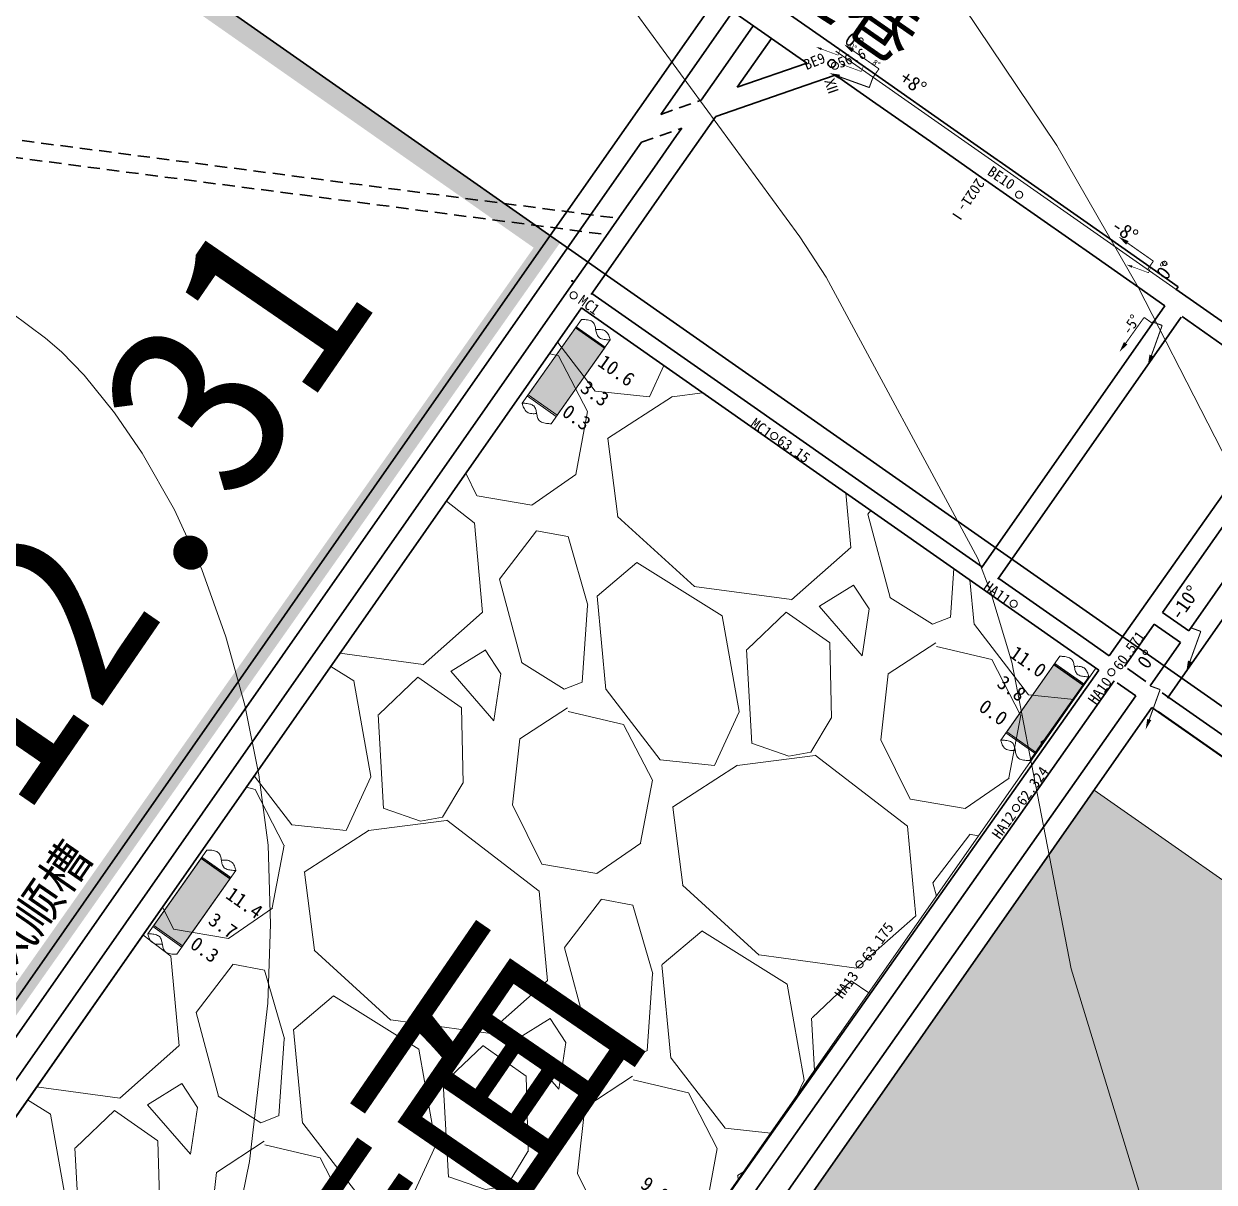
# Model space of a CAD drawing. Header units: inches. Extents: x 36473197 to 36486087, y 3899343 to 3911260.
# Drawn here: x 36481264.8 to 36481601.5, y 3905027.5 to 3905355 of the extents above; entities that cross this region are included whole.
import ezdxf

# ---------------------------------------------------------------- set-up
doc = ezdxf.new("R2010")
doc.units = ezdxf.units.IN
doc.header["$MEASUREMENT"] = 0
doc.linetypes.add('虚线', pattern=[0.0045, 0.00175, -0.001, 0.00175])
doc.layers.get('0').update_dxf_attribs({"lineweight": 0})
doc.layers.get('Defpoints').update_dxf_attribs({"lineweight": 0})
doc.layers.add('0，2022年3季度接续', color=3, linetype='Continuous')
for name, color, linetype, lineweight in [('4煤底板等值线', 7, 'Continuous', 0), ('四盘区辅运巷', 7, 'Continuous', 0), ('导线点', 7, 'Continuous', 0), ('小柱状', 7, 'Continuous', 0), ('巷道', 7, 'Continuous', 0), ('巷道掘进尺', 7, 'Continuous', 0), ('巷道注记', 7, 'Continuous', 0), ('西区开拓设计', 7, 'Continuous', 0), ('边坡点数字', 7, 'Continuous', 0), ('采掘图', 7, 'Continuous', 0), ('采空区', 7, 'Continuous', 0)]:
    doc.layers.add(name, color=color, linetype=linetype, lineweight=lineweight)
for name, color, linetype, lineweight, true_color in [('保护煤柱', 7, 'Continuous', 0, 0xff0042), ('变坡点', 1, 'Continuous', 0, 0xff0000), ('巷道1', 7, 'Continuous', 0, 0x2d2d2d)]:
    doc.layers.add(name, color=color, linetype=linetype, lineweight=lineweight, true_color=true_color)
doc.styles.add('仿宋', font='simfang.ttf')
doc.styles.add('宋体', font='SIMSUN.TTC')
doc.styles.add('长等线体', font='simfang.ttf')
doc.styles.add('黑体', font='simhei.ttf')
doc.linetypes.add('保护煤柱', pattern='A,0.0195,-0.001,[6,西北矿业高家堡煤矿2022年采掘接续图(2022.8.14).shx,S=1.01575e-06,R=0,X=0,Y=0],0.0195', length=0.04)
doc.dimstyles.get("Standard").update_dxf_attribs({"dimtxt": 30, "dimasz": 20, "dimexe": 0.18, "dimexo": 0.0625, "dimgap": 0.09, "dimtad": 1, "dimdec": 0, "dimzin": 0, "dimdsep": 46, "dimtxsty": '仿宋', "dimcen": 0.09, "dimclrd": 150, "dimclre": 150, "dimadec": 0, "dimazin": 0, "dimtfac": 1, "dimtdec": 0, "dimtofl": 0, "dimtmove": 0, "dimatfit": 3, "dimfxl": 1, "dimtolj": 1, "dimtzin": 0, "dimlwd": 0, "dimarcsym": 0})

# ---------------------------------------------------------------- blocks, each defined once
blk = doc.blocks.new('变坡点1_1_1_1')
for points in [[(-3.56, -8.61), (-4.75, -8.45)], [(-4.75, -8.45), (-4.55, -11.5), (-3.56, -8.61)]]:
    blk.add_hatch(color=0).paths.add_polyline_path(points, flags=17)
at = {"color": 0, "const_width": 0.3}
for points in [[(-4.16, -8.53), (-2.97, 0.39)], [(-2.97, 0.39), (0, 0)]]:
    blk.add_lwpolyline(points, dxfattribs=at)
blk = doc.blocks.new('临时经纬仪导线点')
at = {"color": 0, "const_width": 0.3}
blk.add_lwpolyline([(1, 0), (0.97, 0.26), (0.87, 0.5), (0.71, 0.71), (0.5, 0.87), (0.26, 0.97), (0, 1), (-0.26, 0.97), (-0.5, 0.87), (-0.71, 0.71), (-0.87, 0.5), (-0.97, 0.26), (-1, 0), (-0.97, -0.26), (-0.87, -0.5), (-0.71, -0.71), (-0.5, -0.87), (-0.26, -0.97), (0, -1), (0.26, -0.97), (0.5, -0.87), (0.71, -0.71), (0.87, -0.5), (0.97, -0.26), (1, 0)], dxfattribs=at)
blk = doc.blocks.new('*D204')
at = {"layer": 'Defpoints', "color": 0, "transparency": 16777216}
for p in [(36476925.52, 3911082.36), (36486060.15, 3904950.04), (36485936.09, 3904772.87)]:
    blk.add_point(p, dxfattribs=at)
at = {"layer": '四盘区辅运巷', "color": 150, "lineweight": -2, "transparency": 16777216}
for p, q in [((36476925.55, 3911082.41), (36477049.68, 3911259.68)), ((36485936.12, 3904772.92), (36486060.25, 3904950.19))]:
    blk.add_line(p, q, dxfattribs=at)
at = {"layer": '四盘区辅运巷', "color": 150, "lineweight": 0, "transparency": 16777216}
blk.add_line((36477065.96, 3911248.06), (36486043.76, 3904961.51), dxfattribs=at)
at = {"layer": '四盘区辅运巷', "color": 150, "transparency": 16777216}
for points in [[(36477067.87, 3911250.79), (36477064.05, 3911245.33), (36477049.58, 3911259.53)], [(36486045.68, 3904964.24), (36486041.85, 3904958.78), (36486060.15, 3904950.04)]]:
    blk.add_solid(points, dxfattribs=at)
at = {"layer": '四盘区辅运巷', "color": 0, "transparency": 16777216, "insert": (36481563.62, 3908117.29), "char_height": 30, "attachment_point": 5, "rotation": 324.9991, "style": '仿宋'}
blk.add_mtext('\\A1;1100', dxfattribs=at)

msp = doc.modelspace()

# ---------------------------------------------------------------- hatches: boundary and pattern name
at = {"layer": '小柱状'}
for points in [[(36481407.49, 3905250.05), (36481415.66, 3905244.28), (36481429.04, 3905263.24), (36481420.86, 3905269.01)], [(36481542.85, 3905154.82), (36481551.02, 3905149.06), (36481564.39, 3905168.01), (36481556.22, 3905173.78)], [(36481301.59, 3905100.06), (36481309.76, 3905094.3), (36481323.13, 3905113.26), (36481314.96, 3905119.02)]]:
    msp.add_hatch(color=7, dxfattribs=at).paths.add_polyline_path(points, flags=17)
at = {"layer": '小柱状', "lineweight": 0}
h = msp.add_hatch(dxfattribs=at)
h.set_pattern_fill('泥岩_1_1', color=256, scale=133.333333, angle=-35, style=0, pattern_type=2)
h.set_pattern_definition([(145, (36481420.6936, 3905263.119), (-0.45886, -0.65532), [0.266667, -0.533333]), (325, (36481421.0323, 3905263.3702), (0.45886, 0.65532), [0.266667, -0.533333]), (325, (36481420.5353, 3905263.474), (0.45886, 0.65532), []), (325, (36481420.30585, 3905263.1464), (0.45886, 0.65532), [])])
h.paths.add_polyline_path([(36481420.86, 3905269.01), (36481429.04, 3905263.24), (36481429.27, 3905263.57), (36481421.09, 3905269.33)], flags=17)
h = msp.add_hatch(dxfattribs=at)
h.set_pattern_fill('泥岩_1_1', color=256, scale=133.333333, angle=-35, style=0, pattern_type=2)
h.set_pattern_definition([(145, (36481556.0496, 3905167.8891), (-0.45886, -0.65532), [0.266667, -0.533333]), (325, (36481556.3882, 3905168.1403), (0.45886, 0.65532), [0.266667, -0.533333]), (325, (36481555.8912, 3905168.2441), (0.45886, 0.65532), []), (325, (36481555.6618, 3905167.9165), (0.45886, 0.65532), [])])
h.paths.add_polyline_path([(36481556.22, 3905173.78), (36481564.39, 3905168.01), (36481564.62, 3905168.34), (36481556.45, 3905174.1)], flags=17)
h = msp.add_hatch(dxfattribs=at)
h.set_pattern_fill('泥岩_1_1', color=256, scale=133.333333, angle=-35, style=0, pattern_type=2)
h.set_pattern_definition([(145, (36481314.7881, 3905113.1304), (-0.45886, -0.65532), [0.266667, -0.533333]), (325, (36481315.1268, 3905113.3816), (0.45886, 0.65532), [0.266667, -0.533333]), (325, (36481314.6298, 3905113.48546), (0.45886, 0.65532), []), (325, (36481314.4004, 3905113.1578), (0.45886, 0.65532), [])])
h.paths.add_polyline_path([(36481314.96, 3905119.02), (36481323.13, 3905113.26), (36481323.36, 3905113.58), (36481315.19, 3905119.35)], flags=17)
at = {"layer": '采空区'}
h = msp.add_hatch(dxfattribs=at)
h.set_pattern_fill('GRAVEL', color=160, scale=105.790118, angle=-45, style=0)
h.set_pattern_definition([(148.011827392, (68595590.285, -13821201.454), (-1084.5972532358, 668.1492536708), [14.23257937, -1409.02790148]), (104.968780616, (68595578.214, -13821193.9146), (324.60542222537, -1231.83032385526), [24.42355305, -2417.93098663]), (52.509486966, (68595571.9054, -13821170.32), (-962.3304480337, -1243.8860362498), [17.2213618, -1704.91699648]), (187.272728894, (68595538.696, -13821134.2805), (2102.03324767324, 263.1870727482), [22.2411029, -2201.86876955]), (212.832694066, (68595516.6337, -13821137.096), (1158.3562619836, 741.3383686664), [21.80916186, -2159.1099997]), (277.272728894, (68595498.3083, -13821148.921), (-263.1870727482, 2102.03324767324), [22.2411029, -2201.86876955]), (317.693280355, (68595501.124, -13821170.983), (-1280.6230671857, 1170.6969212542), [29.41272083, -2911.85698693]), (352.254368263, (68595522.876, -13821190.7806), (2420.61081370132, -325.1753159775), [27.7686366, -2749.09602793]), (41.428605503, (68595550.3914, -13821194.523), (1207.43395219005, 1072.25659396515), [22.31642548, -2209.32856695]), (95.235398197, (68595567.124, -13821179.757), (97.870433537, -1164.3841181808), [25.4776458, -1248.40407042]), (142.396477686, (68595564.799, -13821154.3853), (-1366.43778832802, 1048.145169176), [32.9481208, -3261.86639243]), (58.813114722, (68595555.839, -13821237.606), (496.519811386, 839.4937490794), [11.24559538, -1113.31878876]), (91.468274278, (68595561.662, -13821227.985), (30.4242278625, -1391.1191068693), [21.39467617, -2118.07806326]), (144.99903989, (68595561.114, -13821206.6), (-104.18323661, -18.36851547), [14.96094433, -134.64887587]), (123.197630402, (68595572.33, -13821197.1), (300.20905056, -484.1791521155), [8.05676384, -797.61677474]), (211.800449374, (68595567.919, -13821190.359), (294.181194363, 159.288783014), [11.39391312, -558.30330943]), (310.96279642, (68595558.235, -13821196.363), (263.472019624, -275.812678895), [18.50575962, -598.35133172]), (81.56409107, (68595570.367, -13821210.337), (-67.446205674, -226.734988688), [13.38149787, -321.15623022]), (296.388580222, (68595557.265, -13821129.9324), (496.2348645101, -986.7268196989), [18.74600898, -1855.85966514]), (350.34521583, (68595565.597, -13821146.725), (-1219.489664585, 214.679276294), [15.7268648, -1556.95630813]), (213.197630402, (68595591.204, -13821206.663), (484.1791521155, 300.20905056), [16.11342188, -789.5601167]), (263.609499554, (68595577.72, -13821215.486), (128.86455515155, 1096.9379125064), [18.74600898, -1855.85966514]), (259.44299467, (68595492.672, -13821141.321), (116.523895881, 557.653213987), [18.07741543, -885.7937524]), (214.774180457, (68595489.3595, -13821159.092), (1054.1730253733, 722.9698531985), [15.14681757, -1499.53716794]), (346.800449375, (68595487.204, -13821226.074), (557.653213987, -116.523895881), [16.11342188, -789.5601167]), (297.353064525, (68595502.892, -13821229.753), (-655.5236475241, 1280.9080140618), [17.73370334, -1755.63182905]), (349.44299467, (68595478.204, -13821175.024), (-557.653213987, 116.523895881), [9.03870772, -894.8324601]), (21.30897236, (68595486.102, -13821219.823), (398.364430973, 177.657298482), [5.39423814, -534.03163993]), (85.96279642, (68595491.128, -13821217.863), (-49.077690206, -330.918225299), [21.80916186, -414.37467045]), (106.008045845, (68595492.663, -13821196.1075), (287.8683912895, -1023.4638506347), [20.21120212, -2000.90617204]), (223.68910741, (68595548.86, -13821198.016), (189.997957753, 140.920267546), [15.25726246, -366.17443387]), (273.156266475, (68595537.8263, -13821208.555), (103.8982897342, -1807.85205331037), [26.63731707, -2637.08980142]), (340.94443579, (68595539.293, -13821235.152), (-802.7567181436, 288.1533381656), [10.89172743, -1078.2842042]), (9.9990399, (68595549.59, -13821238.71), (85.81472114, 122.55175208), [6.3474071, -99.4427113]), (40.255477052, (68595495.421, -13821193.473), (-655.8085944002, -545.3125547165), [14.6967864, -1454.9865081]), (328.011827393, (68595506.637, -13821183.976), (1084.5972532358, -668.1492536708), [28.46515874, -1394.7953221]), (279.9990399, (68595530.78, -13821199.05), (122.55175208, -85.81472114), [27.50543078, -78.28468762]), (245.303886357, (68595535.556, -13821226.1426), (-545.5975015926, -1170.4119743781), [16.72689878, -1655.96174163]), (174.053643987, (68595528.568, -13821241.34), (-435.101461909, 30.7091747386), [15.40325282, -754.76043433]), (127.645015252, (68595513.247, -13821239.744), (-1390.83415999324, 1795.7963409158), [25.07913442, -2482.83845253]), (95.425118628, (68595497.9296, -13821219.886), (-134.60746447276, 1372.75059140138), [26.5320559, -2626.6706156])])
h.paths.add_polyline_path([(36481422.62, 3905274.64), (36480698.68, 3904240.77), (36480844.14, 3904138.91), (36481568.09, 3905172.78)], flags=17)
h = msp.add_hatch(dxfattribs=at)
h.set_pattern_fill('GRAVEL', color=160, scale=105.7901, angle=315, style=0)
h.set_pattern_definition([(148.01184, (36473314.5915, 3905701.285), (-1084.597172, 668.1489286), [14.2326, -1409.0277]), (104.96874, (36473302.52, 3905708.825), (324.6044794, -1231.8303788), [24.4235, -2417.9306]), (52.50944, (36473296.2116, 3905732.4196), (-962.331355, -1243.885012), [17.2214, -1704.9166]), (187.27274, (36473263.002, 3905768.459), (2102.0328397, 263.1874473), [22.2411, -2201.8684]), (212.83274, (36473240.94, 3905765.6434), (1158.3555047, 741.3392058), [21.8092, -2159.1096]), (277.27274, (36473222.6146, 3905753.8187), (-263.1874473, 2102.0328397), [22.2411, -2201.8684]), (317.69324, (36473225.43, 3905731.7565), (-1280.6219798, 1170.6976592), [29.4127, -2911.8565]), (352.25434, (36473247.1824, 3905711.959), (2420.6101977, -325.17645), [27.7686, -2749.0955]), (41.42864, (36473274.6976, 3905708.2163), (1207.4330738, 1072.2571742), [22.3164, -2209.3282]), (95.23544, (36473291.43, 3905722.983), (97.871316, -1164.383859), [25.4776, -1248.4039]), (142.39644, (36473289.1053, 3905748.3542), (-1366.4368608, 1048.1458982), [32.9481, -3261.8658]), (58.81314, (36473280.145, 3905665.134), (496.519391, 839.493861), [11.2456, -1113.3185]), (91.46824, (36473285.9684, 3905674.7543), (30.423367, -1391.1188315), [21.3947, -2118.0777]), (144.999, (36473285.42, 3905696.14), (-104.18325, -18.3685), [14.961, -134.6488]), (123.19764, (36473296.636, 3905705.639), (300.209131, -484.179015), [8.0568, -797.6166]), (211.80044, (36473292.225, 3905712.38), (294.181173, 159.28875), [11.3939, -558.3032]), (310.96284, (36473282.542, 3905706.377), (263.472196, -275.81238), [18.5058, -598.3512]), (81.56414, (36473294.673, 3905692.402), (-67.44602, -226.73497), [13.3815, -321.1562]), (296.38854, (36473281.5714, 3905772.807), (496.234059, -986.727011), [18.746, -1855.8593]), (350.34524, (36473289.903, 3905756.0144), (-1219.4895877, 214.6787046), [15.7269, -1556.9561]), (213.19764, (36473315.51, 3905696.076), (484.179015, 300.209131), [16.1134, -789.56]), (263.60954, (36473302.0264, 3905687.2534), (128.863733, 1096.937817), [18.746, -1855.8593]), (259.44304, (36473216.978, 3905761.419), (116.523425, 557.653236), [18.0774, -885.7936]), (214.77414, (36473213.666, 3905743.647), (1054.173342, 722.9689766), [15.1468, -1499.5369]), (346.80044, (36473211.51, 3905676.666), (557.653113, -116.524019), [16.1134, -789.56]), (297.35304, (36473227.198, 3905672.986), (-655.522998, 1280.9081026), [17.7337, -1755.6316]), (349.44304, (36473202.51, 3905727.715), (-557.653236, 116.523425), [9.0387, -894.8323]), (21.30894, (36473210.408, 3905682.917), (398.364484, 177.657035), [5.3942, -534.0315]), (85.96284, (36473215.434, 3905684.877), (-49.07747, -330.91819), [21.8092, -414.3745]), (106.00804, (36473216.969, 3905706.632), (287.8682655, -1023.4636592), [20.2112, -2000.9058]), (223.68914, (36473273.165, 3905704.723), (189.99785, 140.92037), [15.2573, -366.1743]), (273.15624, (36473262.1325, 3905694.1846), (103.8974268, -1807.8518197), [26.6373, -2637.0894]), (340.94444, (36473263.599, 3905667.588), (-802.756619, 288.153284), [10.8917, -1078.284]), (9.999, (36473273.89, 3905664.03), (85.8147, 122.5517), [6.3474, -99.4427]), (40.25544, (36473219.727, 3905709.267), (-655.80883, -545.311972), [14.6968, -1454.9863]), (328.01184, (36473230.9435, 3905718.764), (1084.597172, -668.1489286), [28.4652, -1394.7951]), (279.999, (36473255.09, 3905703.68), (122.5517, -85.8147), [27.5054, -78.2847]), (245.30384, (36473259.862, 3905676.597), (545.598409, 1170.411331), [16.7269, -1655.9614]), (174.05364, (36473252.874, 3905661.4), (-435.101397, 30.709156), [15.4033, -754.7603]), (127.64504, (36473237.5534, 3905662.9956), (-1390.8346447, 1795.79545), [25.0791, -2482.838]), (95.42514, (36473222.236, 3905682.8536), (-134.607993, 1372.7503153), [26.5321, -2626.6702])])
h.paths.add_polyline_path([(36480745.75, 3903964.07), (36480867.8, 3903878.61), (36481689.97, 3905052.74), (36481567.59, 3905138.36)])

# ---------------------------------------------------------------- linework, layer by layer
at = {"layer": '0，2022年3季度接续', "color": 2, "const_width": 5.29}
msp.add_lwpolyline([(36481021.8, 3905039.12), (36481164.18, 3904939.42), (36481412.75, 3905292.31), (36481269.82, 3905392.35), (36481021.8, 3905039.12)], dxfattribs=at)
at = {"layer": '4煤底板等值线', "color": 7, "linetype": 'Continuous', "lineweight": 0, "flags": 128}
for points in [[(36481444.8, 3905487.43), (36481557.06, 3905320.6), (36481580.04, 3905280.52), (36481619.42, 3905203.63)], [(36481437.99, 3905358.03), (36481484.34, 3905294.73), (36481491.8, 3905283.31), (36481534.71, 3905203.79), (36481538.39, 3905194.21), (36481544.34, 3905174.49), (36481561.04, 3905087.84), (36481584.74, 3905010.47)], [(36481261.32, 3905273.26), (36481270.98, 3905266.1), (36481275.5, 3905262.19), (36481281.88, 3905255.62), (36481290.53, 3905244.98), (36481298.3, 3905233.61), (36481307.42, 3905217.53), (36481315.17, 3905200.7), (36481321.98, 3905181.69), (36481327.35, 3905162.32), (36481331.35, 3905142.64), (36481333.92, 3905122.8), (36481334.64, 3905100.44), (36481333.84, 3905078.07), (36481328.69, 3905033.35), (36481319.66, 3904988.92), (36481307.06, 3904945.37), (36481212.8, 3904735.8)]]:
    msp.add_lwpolyline(points, dxfattribs=at)
at = {"layer": '保护煤柱', "color": 1, "linetype": '保护煤柱', "lineweight": 30, "ltscale": 3750, "true_color": 0xff0000, "flags": 128}
msp.add_lwpolyline([(36482519.48, 3904520.82), (36480126.41, 3906196.46)], dxfattribs=at)
at = {"layer": '小柱状', "color": 7, "linetype": 'Continuous', "lineweight": 0}
for p, q in [((36481405.82, 3905247.68), (36481422.53, 3905271.38)), ((36481413.99, 3905241.92), (36481430.71, 3905265.61)), ((36481541.18, 3905152.45), (36481557.89, 3905176.15)), ((36481549.35, 3905146.69), (36481566.06, 3905170.38)), ((36481299.92, 3905097.69), (36481316.63, 3905121.39)), ((36481308.09, 3905091.93), (36481324.8, 3905115.63))]:
    msp.add_line(p, q, dxfattribs=at)
at = {"layer": '小柱状', "linetype": 'Continuous', "flags": 128}
for points in [[(36481407.49, 3905250.05), (36481415.66, 3905244.28), (36481429.04, 3905263.24), (36481420.86, 3905269.01), (36481407.49, 3905250.05)], [(36481420.86, 3905269.01), (36481429.04, 3905263.24), (36481429.27, 3905263.57), (36481421.09, 3905269.33), (36481420.86, 3905269.01)], [(36481407.26, 3905249.72), (36481415.43, 3905243.96), (36481415.66, 3905244.28), (36481407.49, 3905250.05), (36481407.26, 3905249.72)], [(36481542.85, 3905154.82), (36481551.02, 3905149.06), (36481564.39, 3905168.01), (36481556.22, 3905173.78), (36481542.85, 3905154.82)], [(36481556.22, 3905173.78), (36481564.39, 3905168.01), (36481564.62, 3905168.34), (36481556.45, 3905174.1), (36481556.22, 3905173.78)], [(36481542.62, 3905154.49), (36481550.79, 3905148.73), (36481551.02, 3905149.06), (36481542.85, 3905154.82), (36481542.62, 3905154.49)], [(36481301.59, 3905100.06), (36481309.76, 3905094.3), (36481323.13, 3905113.26), (36481314.96, 3905119.02), (36481301.59, 3905100.06)], [(36481314.96, 3905119.02), (36481323.13, 3905113.26), (36481323.36, 3905113.58), (36481315.19, 3905119.35), (36481314.96, 3905119.02)], [(36481301.36, 3905099.73), (36481309.53, 3905093.97), (36481309.76, 3905094.3), (36481301.59, 3905100.06), (36481301.36, 3905099.73)]]:
    msp.add_lwpolyline(points, dxfattribs=at)
at = {"layer": '小柱状', "color": 7, "linetype": 'Continuous', "flags": 128}
for points in [[(36481407.49, 3905250.05), (36481415.66, 3905244.28), (36481429.04, 3905263.24), (36481420.86, 3905269.01), (36481407.49, 3905250.05)], [(36481542.85, 3905154.82), (36481551.02, 3905149.06), (36481564.39, 3905168.01), (36481556.22, 3905173.78), (36481542.85, 3905154.82)], [(36481301.59, 3905100.06), (36481309.76, 3905094.3), (36481323.13, 3905113.26), (36481314.96, 3905119.02), (36481301.59, 3905100.06)]]:
    msp.add_lwpolyline(points, dxfattribs=at)
at = {"layer": '小柱状', "color": 7}
for points in [[(36481407.49, 3905250.05), (36481415.66, 3905244.28), (36481429.04, 3905263.24), (36481420.86, 3905269.01), (36481407.49, 3905250.05)], [(36481542.85, 3905154.82), (36481551.02, 3905149.06), (36481564.39, 3905168.01), (36481556.22, 3905173.78), (36481542.85, 3905154.82)], [(36481301.59, 3905100.06), (36481309.76, 3905094.3), (36481323.13, 3905113.26), (36481314.96, 3905119.02), (36481301.59, 3905100.06)]]:
    msp.add_lwpolyline(points, dxfattribs=at)
at = {"layer": '小柱状', "color": 7, "linetype": 'Continuous', "lineweight": 0, "flags": 128}
for points in [[(36481422.53, 3905271.38), (36481422.59, 3905271.38), (36481422.73, 3905271.38), (36481422.95, 3905271.38), (36481423.23, 3905271.37), (36481423.55, 3905271.34), (36481423.9, 3905271.31), (36481424.27, 3905271.26), (36481424.63, 3905271.18), (36481424.98, 3905271.08), (36481425.3, 3905270.96), (36481425.57, 3905270.8), (36481425.79, 3905270.62), (36481425.98, 3905270.41), (36481426.14, 3905270.17), (36481426.26, 3905269.92), (36481426.36, 3905269.66), (36481426.44, 3905269.38), (36481426.51, 3905269.09), (36481426.57, 3905268.79), (36481426.67, 3905268.2), (36481426.73, 3905267.9), (36481426.8, 3905267.61), (36481426.88, 3905267.34), (36481426.98, 3905267.07), (36481427.1, 3905266.82), (36481427.26, 3905266.59), (36481427.45, 3905266.38), (36481427.67, 3905266.19), (36481427.94, 3905266.03), (36481428.26, 3905265.91), (36481428.61, 3905265.81), (36481428.97, 3905265.74), (36481429.34, 3905265.68), (36481429.69, 3905265.65), (36481430.02, 3905265.63), (36481430.29, 3905265.62), (36481430.51, 3905265.61), (36481430.66, 3905265.61), (36481430.71, 3905265.61)], [(36481426.62, 3905268.5), (36481426.67, 3905268.5), (36481426.81, 3905268.52), (36481427.02, 3905268.54), (36481427.3, 3905268.56), (36481427.62, 3905268.56), (36481427.97, 3905268.54), (36481428.34, 3905268.49), (36481428.7, 3905268.4), (36481429.06, 3905268.26), (36481429.38, 3905268.08), (36481429.67, 3905267.83), (36481429.91, 3905267.54), (36481430.12, 3905267.23), (36481430.29, 3905266.9), (36481430.43, 3905266.58), (36481430.54, 3905266.27), (36481430.61, 3905266.01), (36481430.67, 3905265.8), (36481430.7, 3905265.66), (36481430.71, 3905265.61)], [(36481405.82, 3905247.68), (36481405.87, 3905247.68), (36481406.01, 3905247.68), (36481406.23, 3905247.68), (36481406.51, 3905247.67), (36481406.84, 3905247.65), (36481407.19, 3905247.61), (36481407.56, 3905247.56), (36481407.92, 3905247.48), (36481408.27, 3905247.39), (36481408.58, 3905247.26), (36481408.85, 3905247.1), (36481409.08, 3905246.92), (36481409.27, 3905246.71), (36481409.42, 3905246.48), (36481409.55, 3905246.22), (36481409.65, 3905245.96), (36481409.73, 3905245.68), (36481409.8, 3905245.39), (36481409.85, 3905245.09), (36481409.96, 3905244.5), (36481410.02, 3905244.2), (36481410.08, 3905243.91), (36481410.17, 3905243.64), (36481410.27, 3905243.37), (36481410.39, 3905243.12), (36481410.55, 3905242.89), (36481410.73, 3905242.68), (36481410.96, 3905242.49), (36481411.23, 3905242.33), (36481411.54, 3905242.21), (36481411.89, 3905242.11), (36481412.26, 3905242.04), (36481412.63, 3905241.98), (36481412.98, 3905241.95), (36481413.3, 3905241.93), (36481413.58, 3905241.92), (36481413.8, 3905241.91), (36481413.94, 3905241.91), (36481413.99, 3905241.92)], [(36481405.82, 3905247.68), (36481405.83, 3905247.63), (36481405.86, 3905247.49), (36481405.91, 3905247.28), (36481405.99, 3905247.02), (36481406.1, 3905246.72), (36481406.24, 3905246.39), (36481406.41, 3905246.07), (36481406.61, 3905245.75), (36481406.86, 3905245.46), (36481407.14, 3905245.22), (36481407.47, 3905245.03), (36481407.82, 3905244.9), (36481408.19, 3905244.81), (36481408.56, 3905244.76), (36481408.91, 3905244.74), (36481409.23, 3905244.74), (36481409.5, 3905244.75), (36481409.72, 3905244.77), (36481409.86, 3905244.79), (36481409.91, 3905244.8)], [(36481557.89, 3905176.15), (36481557.94, 3905176.15), (36481558.08, 3905176.15), (36481558.3, 3905176.15), (36481558.58, 3905176.14), (36481558.91, 3905176.12), (36481559.26, 3905176.08), (36481559.63, 3905176.03), (36481559.99, 3905175.95), (36481560.34, 3905175.85), (36481560.65, 3905175.73), (36481560.92, 3905175.57), (36481561.15, 3905175.39), (36481561.34, 3905175.18), (36481561.49, 3905174.94), (36481561.62, 3905174.69), (36481561.72, 3905174.43), (36481561.8, 3905174.15), (36481561.87, 3905173.86), (36481561.92, 3905173.56), (36481562.03, 3905172.97), (36481562.09, 3905172.67), (36481562.15, 3905172.38), (36481562.23, 3905172.11), (36481562.34, 3905171.84), (36481562.46, 3905171.59), (36481562.61, 3905171.36), (36481562.8, 3905171.15), (36481563.03, 3905170.96), (36481563.3, 3905170.8), (36481563.61, 3905170.68), (36481563.96, 3905170.58), (36481564.33, 3905170.51), (36481564.69, 3905170.45), (36481565.05, 3905170.42), (36481565.37, 3905170.4), (36481565.65, 3905170.39), (36481565.87, 3905170.38), (36481566.01, 3905170.38), (36481566.06, 3905170.38)], [(36481561.98, 3905173.27), (36481562.03, 3905173.27), (36481562.17, 3905173.29), (36481562.38, 3905173.31), (36481562.65, 3905173.33), (36481562.97, 3905173.33), (36481563.33, 3905173.31), (36481563.69, 3905173.26), (36481564.06, 3905173.17), (36481564.41, 3905173.03), (36481564.74, 3905172.85), (36481565.03, 3905172.6), (36481565.27, 3905172.31), (36481565.48, 3905172), (36481565.65, 3905171.67), (36481565.78, 3905171.35), (36481565.89, 3905171.04), (36481565.97, 3905170.78), (36481566.02, 3905170.57), (36481566.05, 3905170.43), (36481566.06, 3905170.38)], [(36481541.18, 3905152.45), (36481541.23, 3905152.45), (36481541.37, 3905152.45), (36481541.59, 3905152.45), (36481541.87, 3905152.44), (36481542.19, 3905152.42), (36481542.54, 3905152.38), (36481542.91, 3905152.33), (36481543.28, 3905152.25), (36481543.63, 3905152.16), (36481543.94, 3905152.03), (36481544.21, 3905151.87), (36481544.44, 3905151.69), (36481544.63, 3905151.48), (36481544.78, 3905151.25), (36481544.9, 3905150.99), (36481545, 3905150.73), (36481545.09, 3905150.45), (36481545.15, 3905150.16), (36481545.21, 3905149.86), (36481545.32, 3905149.27), (36481545.37, 3905148.97), (36481545.44, 3905148.69), (36481545.52, 3905148.41), (36481545.62, 3905148.14), (36481545.75, 3905147.89), (36481545.9, 3905147.66), (36481546.09, 3905147.45), (36481546.32, 3905147.26), (36481546.59, 3905147.1), (36481546.9, 3905146.98), (36481547.25, 3905146.88), (36481547.61, 3905146.81), (36481547.98, 3905146.75), (36481548.33, 3905146.72), (36481548.66, 3905146.7), (36481548.94, 3905146.69), (36481549.16, 3905146.68), (36481549.3, 3905146.68), (36481549.35, 3905146.69)], [(36481541.18, 3905152.45), (36481541.19, 3905152.4), (36481541.22, 3905152.26), (36481541.27, 3905152.05), (36481541.35, 3905151.79), (36481541.46, 3905151.49), (36481541.59, 3905151.16), (36481541.76, 3905150.84), (36481541.97, 3905150.52), (36481542.21, 3905150.23), (36481542.5, 3905149.99), (36481542.83, 3905149.8), (36481543.18, 3905149.67), (36481543.55, 3905149.58), (36481543.91, 3905149.53), (36481544.26, 3905149.51), (36481544.58, 3905149.51), (36481544.86, 3905149.52), (36481545.07, 3905149.54), (36481545.21, 3905149.56), (36481545.26, 3905149.57)], [(36481316.63, 3905121.39), (36481316.68, 3905121.39), (36481316.82, 3905121.39), (36481317.04, 3905121.39), (36481317.32, 3905121.38), (36481317.64, 3905121.36), (36481318, 3905121.32), (36481318.36, 3905121.27), (36481318.73, 3905121.19), (36481319.08, 3905121.1), (36481319.39, 3905120.97), (36481319.66, 3905120.81), (36481319.89, 3905120.63), (36481320.08, 3905120.42), (36481320.23, 3905120.19), (36481320.36, 3905119.94), (36481320.46, 3905119.67), (36481320.54, 3905119.39), (36481320.61, 3905119.1), (36481320.66, 3905118.81), (36481320.77, 3905118.21), (36481320.82, 3905117.91), (36481320.89, 3905117.63), (36481320.97, 3905117.35), (36481321.07, 3905117.08), (36481321.2, 3905116.83), (36481321.35, 3905116.6), (36481321.54, 3905116.39), (36481321.77, 3905116.2), (36481322.04, 3905116.05), (36481322.35, 3905115.92), (36481322.7, 3905115.82), (36481323.07, 3905115.75), (36481323.43, 3905115.69), (36481323.79, 3905115.66), (36481324.11, 3905115.64), (36481324.39, 3905115.63), (36481324.61, 3905115.62), (36481324.75, 3905115.62), (36481324.8, 3905115.63)], [(36481320.71, 3905118.51), (36481320.76, 3905118.52), (36481320.9, 3905118.53), (36481321.12, 3905118.55), (36481321.39, 3905118.57), (36481321.71, 3905118.57), (36481322.06, 3905118.55), (36481322.43, 3905118.5), (36481322.8, 3905118.41), (36481323.15, 3905118.28), (36481323.48, 3905118.09), (36481323.76, 3905117.84), (36481324.01, 3905117.56), (36481324.21, 3905117.24), (36481324.39, 3905116.91), (36481324.52, 3905116.59), (36481324.63, 3905116.29), (36481324.71, 3905116.02), (36481324.76, 3905115.81), (36481324.79, 3905115.68), (36481324.8, 3905115.63)], [(36481299.92, 3905097.69), (36481299.97, 3905097.69), (36481300.11, 3905097.69), (36481300.33, 3905097.69), (36481300.61, 3905097.68), (36481300.93, 3905097.66), (36481301.28, 3905097.62), (36481301.65, 3905097.57), (36481302.02, 3905097.5), (36481302.36, 3905097.4), (36481302.68, 3905097.27), (36481302.95, 3905097.11), (36481303.18, 3905096.93), (36481303.36, 3905096.72), (36481303.52, 3905096.49), (36481303.64, 3905096.24), (36481303.74, 3905095.97), (36481303.82, 3905095.69), (36481303.89, 3905095.4), (36481303.95, 3905095.11), (36481304.05, 3905094.51), (36481304.11, 3905094.22), (36481304.18, 3905093.93), (36481304.26, 3905093.65), (36481304.36, 3905093.38), (36481304.49, 3905093.13), (36481304.64, 3905092.9), (36481304.83, 3905092.69), (36481305.05, 3905092.5), (36481305.32, 3905092.35), (36481305.64, 3905092.22), (36481305.99, 3905092.12), (36481306.35, 3905092.05), (36481306.72, 3905091.99), (36481307.07, 3905091.96), (36481307.4, 3905091.94), (36481307.68, 3905091.93), (36481307.89, 3905091.92), (36481308.04, 3905091.93), (36481308.09, 3905091.93)], [(36481299.92, 3905097.69), (36481299.92, 3905097.64), (36481299.95, 3905097.5), (36481300.01, 3905097.29), (36481300.09, 3905097.03), (36481300.19, 3905096.73), (36481300.33, 3905096.41), (36481300.5, 3905096.08), (36481300.71, 3905095.76), (36481300.95, 3905095.47), (36481301.24, 3905095.23), (36481301.56, 3905095.04), (36481301.92, 3905094.91), (36481302.29, 3905094.82), (36481302.65, 3905094.77), (36481303, 3905094.75), (36481303.32, 3905094.75), (36481303.6, 3905094.76), (36481303.81, 3905094.78), (36481303.95, 3905094.8), (36481304, 3905094.81)]]:
    msp.add_lwpolyline(points, dxfattribs=at)
at = {"layer": '巷道', "color": 3, "lineweight": 30, "true_color": 0x00ff00, "const_width": 0.3}
for points in [[(36481494.53, 3905340.43, -1), (36481494.19, 3905340.43, -1), (36481494.53, 3905340.43)], [(36481536.98, 3905310.79, -1), (36481536.65, 3905310.79, -1), (36481536.98, 3905310.79)]]:
    msp.add_lwpolyline(points, format="xyb", dxfattribs=at)
at = {"layer": '巷道', "color": 7, "lineweight": 30, "flags": 128}
for points in [[(36481494.04, 3905340.32), (36481494.44, 3905340.46)], [(36481540.7, 3905316.13), (36481540.19, 3905316.48)], [(36481536.82, 3905310.79), (36481536.41, 3905311.08)], [(36481594.32, 3905183.34), (36481586.89, 3905188.54)], [(36481592.02, 3905180.07), (36481584.59, 3905185.27)], [(36481705.32, 3905076.78), (36481585.69, 3905160.56)]]:
    msp.add_lwpolyline(points, dxfattribs=at)
at = {"layer": '巷道', "color": 30, "lineweight": 30, "true_color": 0xff8000, "flags": 128}
for points in [[(36481591.38, 3905280.64), (36481584, 3905285.81)], [(36481587.59, 3905275.24), (36481580.22, 3905280.4)], [(36481590.8, 3905279.82), (36481591.38, 3905280.64)], [(36481587.59, 3905275.24), (36481584.1, 3905270.26)], [(36481592.18, 3905272.03), (36481588.68, 3905267.02)]]:
    msp.add_lwpolyline(points, dxfattribs=at)
at = {"layer": '巷道', "lineweight": 30}
msp.add_circle((36481493.36, 3905343.74), 1.1, dxfattribs=at)
at = {"layer": '巷道1', "color": 7, "lineweight": 30}
for p, q in [((36481456.45, 3905333.36), (36481462.65, 3905342.21)), ((36481454.53, 3905320.15), (36481460.59, 3905328.8)), ((36481442.55, 3905313.51), (36481449.44, 3905323.34)), ((36481449.44, 3905323.34), (36481450.93, 3905325.48)), ((36481447.4, 3905309.98), (36481454.53, 3905320.15)), ((36481435.33, 3905303.2), (36481442.55, 3905313.51)), ((36481440.25, 3905299.76), (36481447.4, 3905309.98)), ((36481426.62, 3905290.75), (36481435.33, 3905303.2)), ((36481431.53, 3905287.31), (36481440.25, 3905299.76)), ((36481417.71, 3905278.08), (36481426.62, 3905290.75)), ((36481425.34, 3905278.47), (36481431.53, 3905287.31))]:
    msp.add_line(p, q, dxfattribs=at)
at = {"layer": '巷道1', "color": 7, "lineweight": 30, "flags": 128}
for points in [[(36481509.5, 3905337.98), (36481496.28, 3905347.23)], [(36481466.63, 3905337.02), (36481486.3, 3905343.79)], [(36481483.66, 3905336.75), (36481494.04, 3905340.32)], [(36481505.86, 3905332.47), (36481494.44, 3905340.46)], [(36481460.59, 3905328.8), (36481483.66, 3905336.75)], [(36481525.04, 3905327.1), (36481509.5, 3905337.98)], [(36481521.25, 3905321.69), (36481505.86, 3905332.47)], [(36481540.19, 3905316.48), (36481525.04, 3905327.1)], [(36481536.41, 3905311.08), (36481521.25, 3905321.69)], [(36481571.9, 3905294.28), (36481540.7, 3905316.13)], [(36481568.11, 3905288.88), (36481536.82, 3905310.79)], [(36481584, 3905285.81), (36481571.9, 3905294.28)], [(36481580.22, 3905280.4), (36481568.11, 3905288.88)], [(36481584.1, 3905270.26), (36481535.73, 3905201.17)], [(36481588.68, 3905267.02), (36481540.32, 3905197.96)]]:
    msp.add_lwpolyline(points, dxfattribs=at)
at = {"layer": '巷道1', "color": 30, "linetype": 'Continuous', "lineweight": 30, "true_color": 0xff8000, "flags": 128}
for points in [[(36481613.21, 3905264.21), (36481590.72, 3905279.96)], [(36481610.14, 3905259.82), (36481592.43, 3905272.22)]]:
    msp.add_lwpolyline(points, dxfattribs=at)
at = {"layer": '巷道1', "color": 7, "lineweight": 30, "elevation": 0.2, "flags": 128}
for points in [[(36481425.49, 3905278.73), (36481467.62, 3905249.25)], [(36481422.62, 3905274.64), (36481559.99, 3905178.5)], [(36481467.62, 3905249.25), (36481536.01, 3905201.38)], [(36481540.6, 3905198.17), (36481562.87, 3905182.58)], [(36481571.81, 3905176.32), (36481576.06, 3905182.33)], [(36481576.15, 3905173.29), (36481580.39, 3905179.31)], [(36481409.2, 3904946.3), (36481568.93, 3905172.24)], [(36481413.96, 3904942.95), (36481573.27, 3905169.2)]]:
    msp.add_lwpolyline(points, dxfattribs=at)
at = {"layer": '巷道1', "color": 30, "linetype": 'Continuous', "lineweight": 30, "true_color": 0xff8000, "elevation": 0.2, "flags": 128}
for points in [[(36481576.06, 3905182.33), (36481623.77, 3905249.82)], [(36481586.89, 3905188.54), (36481627.97, 3905246.88)], [(36481580.39, 3905179.31), (36481584.59, 3905185.27)]]:
    msp.add_lwpolyline(points, dxfattribs=at)
at = {"layer": '巷道掘进尺', "color": 3, "true_color": 0x00ff00, "const_width": 0.3}
msp.add_lwpolyline([(36481420.11, 3905282.26, -1), (36481419.77, 3905282.26, -1), (36481420.11, 3905282.26)], format="xyb", dxfattribs=at)
at = {"layer": '西区开拓设计', "color": 7, "linetype": 'Continuous', "lineweight": 30}
for p, q in [((36481430.53, 3905393.27), (36481496.28, 3905347.23)), ((36481465.39, 3905358.43), (36481486.3, 3905343.79)), ((36481594.32, 3905183.34), (36481610.93, 3905207.07)), ((36481591.17, 3905168.39), (36481606.54, 3905190.34)), ((36481586.26, 3905171.83), (36481592.02, 3905180.07)), ((36481583.42, 3905167.78), (36481586.26, 3905171.83)), ((36481588.33, 3905164.34), (36481591.17, 3905168.39))]:
    msp.add_line(p, q, dxfattribs=at)
at = {"layer": '西区开拓设计', "color": 30, "linetype": 'Continuous', "lineweight": 30, "true_color": 0xff8000}
for p, q in [((36481462.65, 3905342.21), (36481471.17, 3905354.38)), ((36481466.63, 3905337.02), (36481476.28, 3905350.81))]:
    msp.add_line(p, q, dxfattribs=at)
at = {"layer": '西区开拓设计', "color": 30, "linetype": 'Continuous', "lineweight": 5, "true_color": 0xff8000}
msp.add_line((36481590.8, 3905279.82), (36481494.54, 3905347.23), dxfattribs=at)
at = {"layer": '西区开拓设计', "color": 30, "linetype": '虚线', "lineweight": 30, "ltscale": 2000, "true_color": 0xff8000}
for p, q in [((36481445.04, 3905329.34), (36481456.45, 3905333.36)), ((36481431.41, 3905300.17), (36481193.55, 3905331.16)), ((36481428.17, 3905295.55), (36481192.91, 3905326.2)), ((36481439.52, 3905321.46), (36481450.93, 3905325.48))]:
    msp.add_line(p, q, dxfattribs=at)
at = {"layer": '西区开拓设计', "color": 7, "linetype": 'Continuous', "lineweight": 30, "flags": 128}
for points in [[(36481413.73, 3905295.07), (36481460.48, 3905361.87)], [(36481445.04, 3905329.34), (36481465.39, 3905358.43)], [(36481418.65, 3905291.63), (36481439.52, 3905321.46)], [(36481583.94, 3905161.73), (36481705.32, 3905076.78)]]:
    msp.add_lwpolyline(points, dxfattribs=at)
at = {"layer": '西区开拓设计', "color": 7, "linetype": 'Continuous', "lineweight": 30, "elevation": 0.2, "flags": 128}
for points in [[(36481343.79, 3905195.13), (36481413.73, 3905295.07)], [(36481348.7, 3905191.69), (36481418.65, 3905291.63)], [(36481110.65, 3904839.34), (36481417.71, 3905278.08)], [(36481115.57, 3904835.9), (36481422.62, 3905274.64)], [(36481338.55, 3905187.65), (36481343.79, 3905195.13)], [(36481343.47, 3905184.21), (36481348.7, 3905191.69)], [(36481229.57, 3905031.93), (36481338.55, 3905187.65)], [(36481234.17, 3905028.04), (36481343.47, 3905184.21)], [(36481562.87, 3905182.58), (36481571.81, 3905176.32)], [(36481559.99, 3905178.5), (36481568.93, 3905172.24)], [(36481576.98, 3905172.71), (36481582.23, 3905169.03)], [(36481574.12, 3905168.61), (36481579.36, 3905164.94)], [(36481496.78, 3905047.65), (36481579.36, 3905164.94)], [(36481586.81, 3905165.83), (36481634.4, 3905132.52)], [(36481501.7, 3905044.2), (36481583.94, 3905161.73)], [(36481436.41, 3904961.38), (36481496.78, 3905047.65)], [(36481441.32, 3904957.94), (36481501.7, 3905044.2)]]:
    msp.add_lwpolyline(points, dxfattribs=at)
at = {"layer": '西区开拓设计', "color": 7, "linetype": '虚线', "lineweight": 30, "ltscale": 2000, "elevation": 0.2, "flags": 128}
msp.add_lwpolyline([(36481407.06, 3905285.54), (36481407.06, 3905285.54)], dxfattribs=at)
at = {"layer": '采掘图', "linetype": 'Continuous', "flags": 128}
for points in [[(36481422.62, 3905274.64), (36481568.09, 3905172.78), (36480844.14, 3904138.91), (36480698.68, 3904240.77), (36481422.62, 3905274.64)], [(36480745.75, 3903964.07), (36480867.8, 3903878.61), (36481689.97, 3905052.74), (36481567.59, 3905138.36), (36480745.75, 3903964.07)]]:
    msp.add_lwpolyline(points, dxfattribs=at)

# ---------------------------------------------------------------- block references
at = {"layer": '变坡点', "color": 1, "true_color": 0xff0000, "rotation": 242.5495178269594}
for p in [(36481505, 3905339.76), (36481582.62, 3905285.41)]:
    msp.add_blockref('变坡点1_1_1_1', p, dxfattribs=at)
at = {"layer": '变坡点', "color": 1, "true_color": 0xff0000, "yscale": -1}
for p, rotation in [((36481505, 3905339.76), 62.55330810417241), ((36481584, 3905270.71), 152.719755705429)]:
    msp.add_blockref('变坡点1_1_1_1', p, dxfattribs=dict(at, rotation=rotation))
at = {"layer": '变坡点', "xscale": 0.5502286596458623, "yscale": -0.5502286596458623, "rotation": 62.20602486615618}
msp.add_blockref('变坡点1_1_1_1', (36481583.55, 3905286.13), dxfattribs=at)
at = {"layer": '变坡点', "rotation": 332.022858338707}
msp.add_blockref('变坡点1_1_1_1', (36481584.16, 3905270.22), dxfattribs=at)
at = {"layer": '变坡点', "yscale": -1, "rotation": 152.5449800698416}
for p in [(36481594.93, 3905184.22), (36481583.42, 3905167.78)]:
    msp.add_blockref('变坡点1_1_1_1', p, dxfattribs=at)
at = {"layer": '导线点', "rotation": 359.9996198025656}
msp.add_blockref('临时经纬仪导线点', (36481420.35, 3905278.19), dxfattribs=at)
at = {"layer": '导线点', "color": 7, "rotation": 359.9996198025656}
for p in [(36481477.09, 3905238.43), (36481544.82, 3905191.01), (36481572.45, 3905171.66), (36481545.5, 3905133.29), (36481501.22, 3905089.07)]:
    msp.add_blockref('临时经纬仪导线点', p, dxfattribs=at)
at = {"layer": '巷道', "lineweight": 30, "xscale": 0.5502286596458623, "yscale": -0.5502286596458623, "rotation": 62.20602486615618}
for p in [(36481495.69, 3905347.65), (36481502.32, 3905343)]:
    msp.add_blockref('变坡点1_1_1_1', p, dxfattribs=at)
at = {"layer": '巷道', "color": 7, "lineweight": 30, "rotation": 326.3841785114899}
for p in [(36481493.36, 3905343.74, 51.52), (36481494.26, 3905343.11, 51.52), (36481546.36, 3905306.63, 51.52)]:
    msp.add_blockref('临时经纬仪导线点', p, dxfattribs=at)

# ---------------------------------------------------------------- texts
at = {"layer": '变坡点', "style": '宋体'}
for s, height, rotation, p in [('0°', 1.651, 323.6957, (36481585.91, 3905286.84)), ('-5°', 3, 56.1097, (36481577.68, 3905266.8)), ('-10°', 4, 55.0003, (36481591.9, 3905186)), ('0°', 4, 55.0003, (36481582.68, 3905172.26))]:
    msp.add_text(s, height=height, rotation=rotation, dxfattribs=at).set_placement(p)
at = {"layer": '导线点', "style": '长等线体'}
for s, rotation, p in [('MC1', 324.4911, (36481421.36, 3905276.08)), ('MC1', 324.4911, (36481470.12, 3905241.29)), ('63.15', 324.4911, (36481477.55, 3905236.52)), ('HA11', 324.4911, (36481535.96, 3905195.21)), ('60.571', 54.4911, (36481575.07, 3905171.92)), ('HA10', 54.4911, (36481568.04, 3905162.28)), ('62.324', 54.4911, (36481547.75, 3905133.64)), ('HA12', 54.4911, (36481540.89, 3905124.25)), ('63.175', 54.4911, (36481503.95, 3905089.57)), ('HA13', 54.4911, (36481496.36, 3905079.12))]:
    msp.add_text(s, height=3, rotation=rotation, dxfattribs=at).set_placement(p)
at = {"layer": '小柱状', "style": '黑体'}
for s, p in [('10.6', (36481426.88, 3905258.46)), ('3.3', (36481421.89, 3905251.22)), ('0.3', (36481416.72, 3905244.43)), ('11.0', (36481543.34, 3905176.16)), ('3.8', (36481539.76, 3905167.84)), ('0.0', (36481534.59, 3905161.04)), ('11.4', (36481321.67, 3905107.99)), ('3.7', (36481316.68, 3905100.75)), ('0.3', (36481311.52, 3905093.96)), ('9.8', (36481438.92, 3905026.15))]:
    msp.add_text(s, height=4, rotation=324.8079, dxfattribs=at).set_placement(p)
at = {"layer": '巷道', "color": 7, "lineweight": 30, "style": '长等线体'}
for s, rotation, p in [('BE9', 22.0859, (36481486.2, 3905341.84)), ('56.6', 22.0859, (36481495.75, 3905342.37)), ('BE10', 325.9922, (36481537.12, 3905312.47))]:
    msp.add_text(s, height=3, rotation=rotation, dxfattribs=at).set_placement(p)
at = {"layer": '巷道', "lineweight": 30, "style": '宋体'}
for s, height, rotation, p in [('0°', 1.651, 323.6957, (36481498.05, 3905348.36)), ('8°', 1.651, 323.6957, (36481504.68, 3905343.71)), ('Ⅻ', 3, 288.7891, (36481491.22, 3905338.83, -0.2)), ('2021-Ⅰ', 3, 236.5359, (36481534.33, 3905311.54, -0.2))]:
    msp.add_text(s, height=height, rotation=rotation, dxfattribs=at).set_placement(p)
at = {"layer": '巷道注记', "style": '仿宋'}
msp.add_text('三盘区集中辅运巷', height=15, rotation=325.199, dxfattribs=at).set_placement((36481377.19, 3905436.67, -0.2))
at = {"layer": '巷道注记', "color": 1, "true_color": 0xff0000, "style": '宋体'}
for s, p in [('2023.5.1-2023.12.31', (36480984.7, 3904722.18, -0.64)), ('3402工作面', (36481239.52, 3904781.79, -0.2))]:
    msp.add_text(s, height=52, rotation=55.497, dxfattribs=at).set_placement(p)
at = {"layer": '西区开拓设计', "lineweight": 30, "style": '仿宋'}
msp.add_text('3403回风顺槽', height=10, rotation=55.4992, dxfattribs=at).set_placement((36481238.26, 3905051.92, 0))
at = {"layer": '边坡点数字', "color": 1, "true_color": 0xff0000, "style": '宋体'}
for s, rotation, p in [('0°', 325.4594, (36481496.61, 3905349.66)), ('+8°', 325.4594, (36481512.21, 3905338.73)), ('-8°', 325.3921, (36481572.07, 3905296.96)), ('0°', 52.4837, (36481587.95, 3905282.19, -0.2))]:
    msp.add_text(s, height=4, rotation=rotation, dxfattribs=at).set_placement(p)

# ---------------------------------------------------------------- dimensions: what is measured, and where the dimension line sits
at = {"layer": '四盘区辅运巷'}
dim = msp.add_aligned_dim(p1=(36476925.52, 3911082.36), p2=(36485936.09, 3904772.87), distance=216.29, text='1100', dimstyle='Standard', dxfattribs=at)
dim.commit()
dim.dimension.update_dxf_attribs({"geometry": '*D204', "text_midpoint": (36481563.62, 3908117.29)})

doc.saveas('drawing.dxf')
